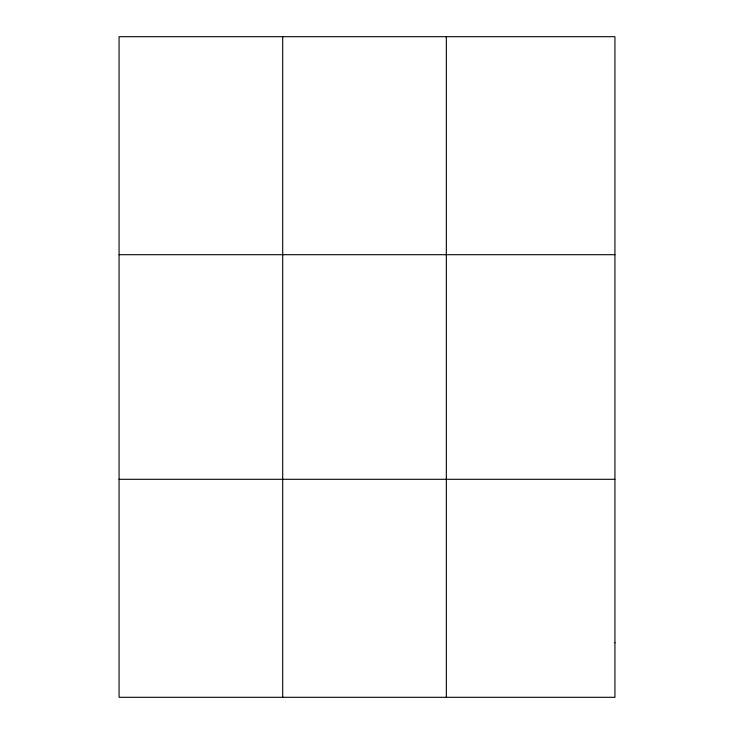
<?xml version="1.0" encoding="UTF-8"?>
<svg xmlns="http://www.w3.org/2000/svg" width="734" height="734" viewBox="0 0 734 734"><rect width="100%" height="100%" fill="white"/><g stroke="black" fill="none" stroke-linecap="round" stroke-linejoin="round"><path stroke-width="1.1" d="M282.7 697.3L282.7 36.7M446.336 697.3L446.336 36.7M119.064 254.698L614.936 254.698M119.064 479.302L614.936 479.302M614.936 642.801L614.936 697.3L119.064 697.3L119.064 36.7L614.936 36.7L614.936 642.801"/></g></svg>
